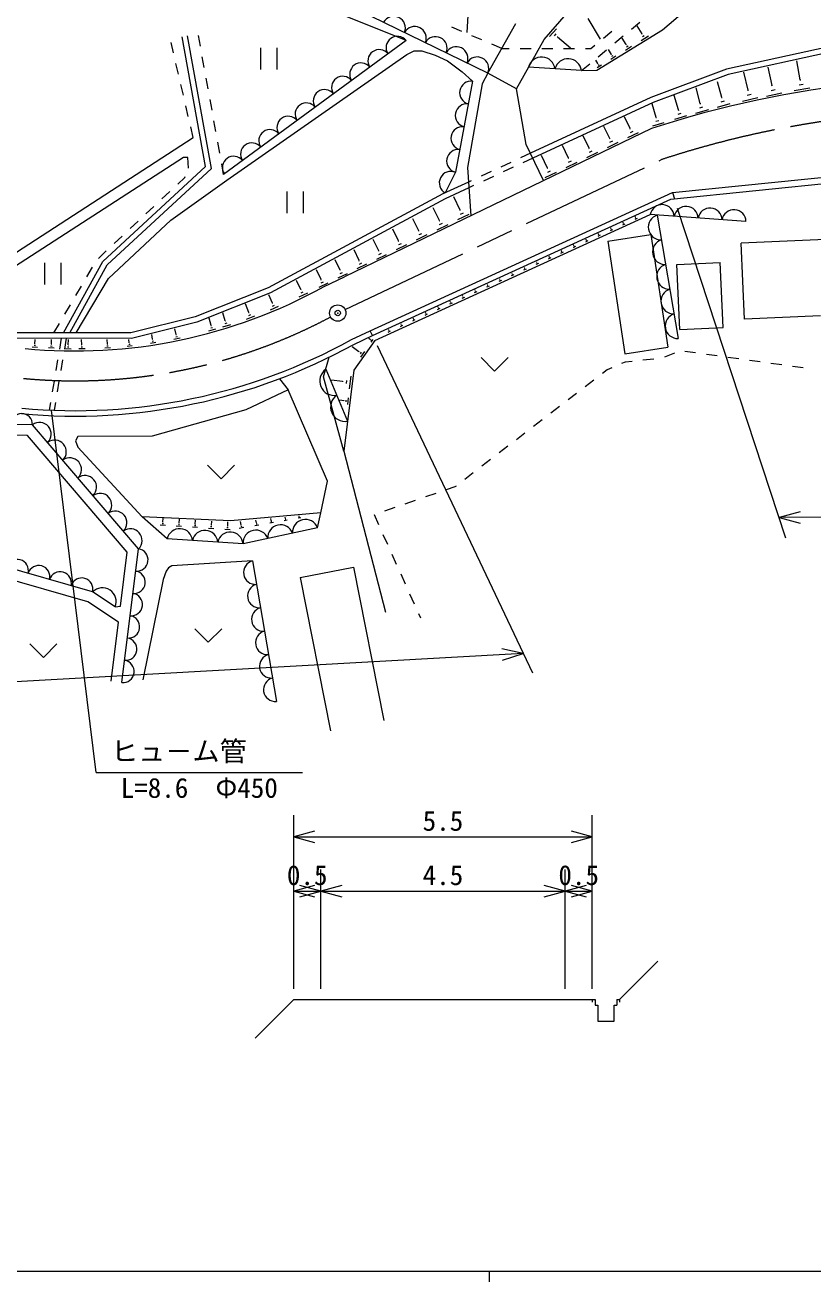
# Model space of a CAD drawing. Units: millimetres, scale not verified, with parts at other scales. Extents: x 40000 to 680000, y 20000 to 380000.
# Drawn here: x 325272 to 397808, y 204000 to 319768 of the extents above; entities that cross this region are included whole.
import ezdxf
from ezdxf.enums import TextEntityAlignment as Align

# ---------------------------------------------------------------- set-up
doc = ezdxf.new("R2010")
doc.units = ezdxf.units.MM
doc.header["$LTSCALE"] = 1000
doc.header["$PDMODE"] = 32
doc.header["$PDSIZE"] = 500
doc.linetypes.add('CHAIN', pattern=[18.5, 12, -1.5, 3.5, -1.5])
for name, color, linetype, lineweight in [('M-BGD', 7, 'Continuous', 13), ('M-BMK', 2, 'CHAIN', 13), ('M-BMK-SRVR', 3, 'Continuous', 13), ('M-STR-HTXT', 7, 'Continuous', 13), ('M-TTL-BAND', 7, 'Continuous', 13)]:
    doc.layers.add(name, color=color, linetype=linetype, lineweight=lineweight)
doc.styles.add('ＭＳ ゴシック', font='')
doc.styles.get('ＭＳ ゴシック').set_extended_font_data('MS Gothic')

msp = doc.modelspace()

# ---------------------------------------------------------------- linework, layer by layer
at = {"layer": 'M-BGD'}
for p, q in [((383947, 319321), (397703, 331094)), ((367890, 315358), (352521, 322843)), ((360361, 318346), (352023, 321697)), ((373072, 318447), (375109, 320794)), ((365484, 319193), (364566, 319590)), ((366026, 320648), (365945, 319096)), ((367890, 315358), (370458, 319919)), ((377079, 320392), (378231, 318460)), ((381114, 319405), (381884, 320043)), ((382079, 318966), (381628, 319702)), ((341895, 306736), (339729, 318689)), ((342436, 306555), (340221, 318778)), ((341410, 317828), (341232, 318812)), ((367320, 318400), (366402, 318796)), ((370504, 313886), (373072, 318447)), ((373569, 318714), (374187, 319426)), ((374014, 318796), (374168, 318974)), ((374286, 318677), (374324, 318721)), ((374305, 318699), (375484, 317675)), ((377901, 315610), (383947, 319321)), ((378516, 318565), (379290, 319199)), ((379574, 318130), (380344, 318767)), ((380622, 317987), (380263, 318572)), ((381991, 318355), (382665, 318769)), ((382058, 318953), (382100, 318979)), ((382119, 318713), (382288, 318816)), ((338931, 317207), (338709, 318155)), ((360361, 318346), (343549, 306020)), ((346951, 317675), (346951, 315675)), ((348451, 317675), (348451, 315675)), ((360425, 317059), (361084, 317407)), ((361084, 317407), (361797, 317407)), ((361797, 317407), (363023, 317004)), ((369156, 317606), (368238, 318003)), ((369156, 317606), (369857, 317606)), ((370857, 317607), (371857, 317607)), ((372857, 317608), (373857, 317609)), ((374857, 317609), (375857, 317610)), ((376857, 317611), (377351, 317611)), ((377351, 317611), (377743, 317932)), ((378033, 316854), (378804, 317492)), ((379264, 317075), (378992, 317519)), ((380547, 317469), (381118, 317820)), ((380604, 317976), (380640, 317998)), ((380656, 317772), (380799, 317860)), ((399135, 317732), (389868, 315702)), ((399244, 317244), (390009, 315221)), ((339386, 315260), (339158, 316233)), ((341766, 315860), (341588, 316844)), ((343858, 305500), (360425, 317059)), ((363023, 317004), (364157, 316474)), ((364157, 316474), (365530, 315467)), ((376493, 315578), (377263, 316216)), ((378000, 316225), (377808, 316539)), ((377949, 315875), (378336, 316112)), ((377988, 316218), (378012, 316233)), ((378023, 316080), (378120, 316139)), ((379202, 316644), (379678, 316936)), ((379250, 317066), (379279, 317084)), ((379293, 316896), (379412, 316969)), ((396649, 314731), (396329, 316468)), ((365530, 315467), (366481, 314607)), ((367890, 315358), (367345, 314354)), ((370504, 313886), (367890, 315358)), ((376493, 315578), (371628, 315882)), ((376493, 315578), (377901, 315610)), ((389868, 315702), (382896, 313113)), ((390009, 315221), (383089, 312651)), ((391836, 313774), (391441, 315436)), ((394056, 314218), (393694, 315910)), ((339841, 313312), (339614, 314286)), ((342123, 313892), (341945, 314876)), ((366481, 314607), (364892, 306209)), ((367345, 314354), (366004, 306657)), ((371409, 308769), (370504, 313886)), ((387440, 312548), (387055, 313987)), ((389418, 313102), (389032, 314541)), ((391792, 313763), (391880, 313784)), ((393970, 313756), (394323, 313832)), ((394012, 314209), (394100, 314228)), ((396090, 313739), (397524, 314002)), ((396549, 314268), (396907, 314333)), ((396604, 314722), (396693, 314739)), ((342480, 311924), (342301, 312908)), ((382896, 313113), (371798, 307962)), ((383089, 312651), (372016, 307511)), ((385448, 311951), (385043, 313271)), ((389364, 312703), (389663, 312784)), ((389380, 313092), (389455, 313112)), ((391335, 312765), (392738, 313099)), ((391761, 313311), (392112, 313395)), ((393531, 313218), (394945, 313521)), ((340297, 311365), (340069, 312338)), ((383390, 311264), (383008, 312505)), ((385093, 311104), (386217, 311450)), ((385411, 311571), (385692, 311657)), ((385413, 311941), (385483, 311962)), ((387035, 311671), (388230, 311991)), ((387387, 312149), (387686, 312230)), ((387403, 312538), (387478, 312558)), ((389012, 312225), (390207, 312545)), ((340752, 309417), (340524, 310391)), ((342836, 309956), (342658, 310940)), ((379107, 309337), (378572, 310445)), ((380990, 310236), (380465, 311323)), ((383061, 310480), (384102, 310800)), ((383355, 310912), (383616, 310992)), ((383357, 311254), (383422, 311274)), ((318486, 294966), (340752, 309417)), ((382939, 310233), (354685, 296589)), ((377209, 308431), (376664, 309559)), ((379076, 309322), (379138, 309352)), ((379127, 308980), (379374, 309100)), ((380785, 309415), (381760, 309886)), ((380960, 310221), (381021, 310250)), ((381010, 309884), (381253, 310002)), ((343193, 307988), (343014, 308972)), ((371798, 307962), (370891, 307541)), ((373015, 305441), (371409, 308769)), ((375297, 307519), (374742, 308667)), ((376998, 307586), (378002, 308071)), ((377178, 308416), (377241, 308446)), ((377229, 308069), (377480, 308191)), ((378899, 308504), (379889, 308982)), ((339855, 307572), (316180, 292250)), ((340265, 307572), (339855, 307572)), ((340316, 306599), (340265, 307572)), ((343549, 306020), (343371, 307004)), ((369984, 307120), (369077, 306699)), ((372016, 307511), (371109, 307090)), ((373370, 306599), (372805, 307768)), ((375083, 306661), (376101, 307153)), ((375265, 307503), (375329, 307534)), ((375317, 307151), (375572, 307274)), ((332441, 297990), (341895, 306736)), ((332840, 297678), (342436, 306555)), ((339318, 305119), (339974, 305733)), ((339974, 305733), (340011, 305828)), ((364892, 306209), (363940, 304314)), ((366004, 306657), (366320, 302207)), ((368170, 306278), (367263, 305857)), ((368387, 305827), (367480, 305406)), ((370201, 306669), (369294, 306248)), ((373152, 305729), (374186, 306228)), ((373338, 306583), (373402, 306614)), ((373390, 306226), (373649, 306351)), ((384723, 303724), (407693, 306064)), ((384873, 304343), (407658, 306664)), ((338698, 301801), (343858, 305500)), ((366099, 305316), (363737, 304220)), ((366137, 304783), (363961, 303773)), ((366356, 305436), (366099, 305316)), ((366573, 304985), (366137, 304783)), ((337858, 303753), (338588, 304436)), ((363737, 304220), (347647, 295559)), ((363961, 303773), (347859, 295105)), ((349379, 304446), (349379, 302446)), ((350879, 304446), (350879, 302446)), ((357041, 291619), (384873, 304343)), ((357252, 291166), (384723, 303724)), ((365340, 302727), (364752, 303936)), ((384873, 304343), (385065, 303759)), ((336397, 302386), (337127, 303069)), ((357469, 290715), (382832, 302310)), ((363415, 301766), (362849, 302929)), ((365123, 301848), (366166, 302355)), ((365308, 302712), (365373, 302743)), ((365362, 302351), (365623, 302478)), ((391651, 301673), (382832, 302310)), ((383474, 302264), (385415, 290896)), ((332938, 296428), (338698, 301801)), ((334937, 301019), (335667, 301702)), ((361522, 300822), (360979, 301938)), ((363205, 300914), (364215, 301406)), ((363383, 301751), (363446, 301782)), ((363436, 301402), (363689, 301525)), ((379214, 301041), (379193, 301086)), ((379207, 301037), (379221, 301044)), ((380299, 301372), (380527, 301476)), ((380351, 301560), (380330, 301606)), ((380343, 301557), (380358, 301564)), ((380353, 301479), (380410, 301505)), ((381436, 301892), (381663, 301996)), ((381487, 302080), (381467, 302126)), ((381480, 302077), (381494, 302083)), ((381490, 301999), (381547, 302025)), ((333477, 299652), (334207, 300336)), ((357832, 298980), (357332, 300007)), ((359661, 299893), (359140, 300965)), ((359632, 299878), (359691, 299907)), ((361319, 299996), (362297, 300473)), ((361492, 300807), (361553, 300836)), ((361543, 300469), (361787, 300588)), ((376889, 299813), (377116, 299917)), ((376940, 300001), (376919, 300047)), ((376933, 299998), (376947, 300004)), ((376943, 299920), (377000, 299946)), ((378026, 300333), (378253, 300436)), ((378077, 300521), (378056, 300566)), ((378070, 300518), (378084, 300524)), ((378080, 300440), (378136, 300466)), ((378922, 299873), (382877, 300471)), ((378922, 299873), (380491, 289491)), ((379162, 300852), (379390, 300956)), ((379216, 300959), (379273, 300985)), ((382877, 300471), (384446, 290089)), ((407189, 300390), (391205, 299675)), ((332017, 298285), (332747, 298969)), ((356034, 298082), (355555, 299066)), ((357804, 298966), (357861, 298994)), ((357851, 298649), (358080, 298761)), ((359464, 299094), (360411, 299555)), ((359681, 299551), (359918, 299666)), ((374615, 298773), (374842, 298877)), ((374666, 298962), (374646, 299007)), ((374659, 298959), (374673, 298965)), ((374669, 298881), (374726, 298907)), ((375752, 299293), (375979, 299397)), ((375803, 299481), (375782, 299527)), ((375796, 299478), (375810, 299485)), ((375806, 299400), (375863, 299426)), ((391517, 292682), (391205, 299675)), ((327060, 297868), (327060, 295868)), ((328560, 297868), (328560, 295868)), ((328818, 291419), (332441, 297990)), ((329388, 291418), (332840, 297678)), ((354266, 297199), (353808, 298141)), ((355850, 297336), (356735, 297766)), ((356006, 298068), (356062, 298095)), ((356052, 297763), (356274, 297870)), ((357642, 298207), (358557, 298653)), ((372341, 297734), (372569, 297838)), ((372393, 297922), (372372, 297968)), ((372386, 297919), (372400, 297926)), ((372395, 297841), (372452, 297867)), ((373478, 298254), (373706, 298358)), ((373529, 298442), (373509, 298488)), ((373522, 298439), (373537, 298445)), ((373532, 298361), (373589, 298387)), ((385286, 297718), (389282, 297897)), ((385554, 291724), (385286, 297718)), ((389550, 291903), (389282, 297897)), ((329982, 291417), (332938, 296428)), ((330960, 296596), (331466, 297459)), ((352528, 296332), (352090, 297232)), ((352799, 295695), (354685, 296589)), ((354088, 296478), (354943, 296894)), ((354239, 297186), (354293, 297212)), ((354284, 296891), (354498, 296995)), ((368982, 296363), (368961, 296409)), ((368975, 296360), (368989, 296366)), ((370068, 296695), (370295, 296799)), ((370119, 296883), (370098, 296928)), ((370112, 296880), (370126, 296886)), ((370122, 296802), (370179, 296828)), ((371204, 297214), (371432, 297318)), ((371256, 297403), (371235, 297448)), ((371249, 297399), (371263, 297406)), ((371259, 297321), (371315, 297347)), ((329949, 294871), (330454, 295734)), ((347647, 295559), (340916, 292885)), ((350671, 295404), (350253, 296259)), ((350646, 295392), (350696, 295417)), ((350688, 295118), (350886, 295215)), ((352356, 295636), (353182, 296037)), ((352502, 296319), (352554, 296344)), ((352545, 296034), (352752, 296134)), ((366657, 295135), (366885, 295239)), ((366708, 295324), (366688, 295369)), ((366701, 295321), (366716, 295327)), ((366711, 295243), (366768, 295269)), ((367794, 295655), (368021, 295759)), ((367845, 295844), (367825, 295889)), ((367838, 295840), (367852, 295847)), ((367848, 295762), (367905, 295788)), ((368931, 296175), (369158, 296279)), ((368985, 296282), (369042, 296308)), ((347859, 295105), (341070, 292408)), ((345873, 293296), (345573, 294089)), ((348036, 294157), (347697, 294933)), ((348012, 294146), (348060, 294167)), ((350507, 294734), (351301, 295122)), ((364383, 294096), (364611, 294200)), ((364435, 294284), (364414, 294330)), ((364428, 294281), (364442, 294288)), ((364438, 294203), (364494, 294229)), ((365520, 294616), (365748, 294720)), ((365572, 294804), (365551, 294850)), ((365565, 294801), (365579, 294807)), ((365574, 294723), (365631, 294749)), ((328937, 293146), (329443, 294008)), ((343706, 292517), (343468, 293253)), ((345665, 292694), (346428, 292983)), ((345850, 293287), (345897, 293305)), ((345865, 293031), (346055, 293104)), ((347855, 293535), (348615, 293867)), ((348041, 293887), (348231, 293970)), ((362110, 293057), (362337, 293161)), ((362161, 293245), (362140, 293290)), ((362154, 293242), (362168, 293248)), ((362164, 293164), (362221, 293190)), ((363247, 293576), (363474, 293680)), ((363298, 293765), (363277, 293810)), ((363291, 293761), (363305, 293768)), ((363301, 293684), (363358, 293709)), ((398510, 292995), (391517, 292682)), ((327926, 291420), (328431, 292283)), ((340916, 292885), (335016, 291409)), ((341070, 292408), (335077, 290909)), ((339176, 291261), (339060, 291802)), ((342180, 291613), (342835, 291788)), ((342402, 292094), (342224, 292759)), ((342373, 291875), (342537, 291919)), ((342382, 292088), (342423, 292099)), ((343488, 291974), (344201, 292204)), ((343683, 292510), (343728, 292524)), ((343686, 292274), (343864, 292332)), ((359836, 292017), (360063, 292121)), ((359887, 292206), (359867, 292251)), ((359880, 292202), (359895, 292209)), ((359890, 292124), (359947, 292150)), ((360973, 292537), (361200, 292641)), ((361024, 292725), (361003, 292771)), ((361017, 292722), (361031, 292729)), ((361027, 292644), (361084, 292670)), ((385554, 291724), (389550, 291903)), ((335016, 291409), (314915, 291440)), ((335077, 290909), (314915, 290940)), ((326175, 290422), (326195, 290823)), ((327691, 290368), (327714, 290821)), ((328591, 290919), (328426, 289933)), ((329047, 290919), (328882, 289932)), ((329244, 290313), (329269, 290818)), ((330489, 290317), (330476, 290816)), ((332851, 290380), (332819, 290813)), ((334855, 290501), (334819, 290810)), ((337013, 290829), (336939, 291272)), ((336974, 290664), (337103, 290685)), ((336997, 290826), (337029, 290831)), ((338957, 290844), (339547, 290970)), ((339140, 291068), (339288, 291100)), ((339158, 291257), (339195, 291264)), ((355310, 290799), (357041, 291619)), ((355538, 290353), (357252, 291166)), ((357469, 290715), (355539, 287980)), ((357059, 290785), (356905, 290894)), ((357255, 291167), (357041, 291619)), ((357064, 290793), (357054, 290778)), ((357152, 290764), (357110, 290705)), ((357287, 290803), (357118, 290564)), ((358699, 291497), (358927, 291601)), ((358751, 291686), (358730, 291731)), ((358743, 291683), (358758, 291689)), ((358753, 291605), (358810, 291631)), ((325914, 290138), (326407, 290114)), ((326106, 290277), (326229, 290271)), ((326160, 290422), (326191, 290421)), ((327411, 290064), (327940, 290038)), ((327617, 290213), (327750, 290206)), ((327675, 290369), (327708, 290367)), ((328945, 289988), (329510, 289960)), ((329165, 290147), (329307, 290140)), ((329227, 290314), (329262, 290312)), ((330209, 289965), (330785, 289979)), ((330421, 290143), (330565, 290146)), ((330471, 290317), (330507, 290318)), ((332606, 290037), (333144, 290078)), ((332796, 290214), (332930, 290224)), ((332834, 290379), (332868, 290381)), ((334661, 290202), (335114, 290255)), ((334815, 290358), (334928, 290371)), ((334841, 290499), (334869, 290502)), ((336807, 290478), (337321, 290563)), ((356013, 289674), (355371, 290127)), ((356024, 289691), (356001, 289658)), ((356219, 289628), (356125, 289495)), ((356519, 289715), (356144, 289184)), ((380491, 289491), (384446, 290089)), ((385069, 289535), (384133, 289182)), ((387015, 289567), (386025, 289704)), ((388997, 289294), (388006, 289431)), ((328261, 288947), (328097, 287960)), ((328718, 288946), (328553, 287960)), ((352760, 287371), (353271, 289175)), ((367257, 289142), (368507, 287892)), ((369757, 289142), (368507, 287892)), ((380524, 288729), (380201, 288589)), ((381168, 288795), (380524, 288729)), ((383158, 288997), (382163, 288896)), ((390978, 289020), (389987, 289157)), ((392959, 288746), (391968, 288883)), ((394940, 288472), (393950, 288609)), ((396921, 288198), (395931, 288335)), ((348695, 287195), (349479, 286178)), ((354613, 280520), (352760, 287371)), ((352957, 288066), (354956, 283280)), ((355539, 287980), (354613, 280520)), ((355270, 287435), (355123, 286255)), ((378877, 288013), (378436, 287674)), ((379283, 288190), (378877, 288013)), ((327932, 286974), (327767, 285988)), ((328388, 286973), (328223, 285987)), ((349479, 286178), (345607, 284315)), ((353106, 277748), (349479, 286178)), ((354489, 286933), (353471, 287059)), ((354493, 286969), (354484, 286896)), ((354861, 287036), (354824, 286741)), ((377643, 287065), (376850, 286455)), ((327602, 285001), (327486, 284305)), ((328058, 285001), (327939, 284286)), ((354619, 285172), (354240, 285219)), ((354621, 285191), (354617, 285153)), ((354811, 285226), (354792, 285074)), ((355021, 285431), (354946, 284823)), ((376057, 285846), (375264, 285236)), ((325954, 282961), (280960, 283742)), ((345607, 284315), (336982, 281914)), ((374471, 284627), (373679, 284017)), ((325486, 281969), (283121, 282705)), ((335716, 271530), (325954, 282961)), ((372886, 283408), (372093, 282798)), ((334669, 271216), (325486, 281969)), ((330127, 281871), (329907, 281485)), ((329907, 281485), (330127, 280879)), ((336982, 281914), (330127, 281871)), ((371300, 282189), (370507, 281580)), ((330127, 280879), (336059, 274474)), ((354613, 280520), (358443, 265687)), ((369715, 280970), (368922, 280361)), ((342062, 279219), (343312, 277969)), ((344562, 279219), (343312, 277969)), ((368129, 279751), (367336, 279142)), ((366543, 278532), (365750, 277923)), ((352504, 274853), (353106, 277748)), ((364845, 277227), (364033, 276949)), ((364958, 277313), (364845, 277227)), ((361195, 275978), (360249, 275654)), ((363087, 276625), (362141, 276302)), ((338355, 272449), (336059, 274474)), ((344181, 274113), (336059, 274474)), ((352504, 274853), (344181, 274113)), ((349238, 274317), (349217, 274438)), ((350647, 274380), (350403, 274338)), ((350543, 274438), (350482, 274427)), ((350500, 274506), (350491, 274560)), ((350508, 274507), (350492, 274504)), ((352180, 273466), (352504, 274853)), ((357410, 274683), (357407, 274682)), ((357407, 274682), (357815, 273772)), ((359302, 275330), (358356, 275007)), ((338186, 273674), (337703, 273706)), ((338014, 273831), (337894, 273839)), ((337979, 273979), (337949, 273981)), ((337964, 273980), (337988, 274351)), ((339672, 273576), (339189, 273608)), ((339500, 273733), (339379, 273741)), ((339464, 273880), (339434, 273882)), ((339449, 273881), (339474, 274253)), ((341157, 273477), (340675, 273509)), ((340986, 273634), (340865, 273642)), ((340950, 273782), (340920, 273784)), ((340935, 273783), (340960, 274154)), ((342651, 273379), (342152, 273412)), ((342474, 273540), (342349, 273549)), ((342437, 273693), (342406, 273695)), ((342422, 273694), (342448, 274087)), ((344161, 273279), (343646, 273313)), ((343978, 273446), (343849, 273454)), ((343940, 273603), (343908, 273605)), ((343924, 273604), (343951, 274020)), ((345420, 273479), (344979, 273403)), ((345154, 273706), (345096, 274044)), ((345232, 273583), (345122, 273564)), ((345168, 273708), (345140, 273703)), ((352180, 273466), (345337, 271986)), ((346802, 273717), (346413, 273650)), ((346567, 273917), (346522, 274180)), ((346636, 273809), (346539, 273792)), ((346579, 273919), (346555, 273915)), ((348132, 273947), (347794, 273888)), ((347928, 274121), (347895, 274312)), ((347988, 274027), (347903, 274012)), ((347938, 274123), (347917, 274119)), ((349413, 274168), (349123, 274118)), ((349289, 274236), (349217, 274223)), ((349247, 274318), (349229, 274315)), ((345337, 271986), (338355, 272449)), ((358224, 272859), (358632, 271946)), ((331479, 267555), (319601, 270986)), ((334048, 266232), (334669, 271216)), ((334179, 259200), (335716, 271530)), ((359041, 271034), (359449, 270121)), ((331056, 266636), (319425, 269995)), ((338487, 269786), (338256, 269456)), ((338777, 269959), (338487, 269786)), ((346204, 270411), (338777, 269959)), ((346204, 270411), (348409, 257467)), ((350596, 268877), (355501, 269846)), ((355501, 269846), (358293, 255714)), ((337992, 268696), (336111, 259467)), ((338256, 269456), (337992, 268696)), ((350596, 268877), (353387, 254745)), ((359858, 269208), (360267, 268296)), ((333567, 266179), (331479, 267555)), ((333867, 264784), (331056, 266636)), ((360675, 267383), (361084, 266470)), ((333567, 266179), (334048, 266232)), ((361492, 265557), (361673, 265154)), ((333187, 259324), (333867, 264784)), ((340889, 264163), (342139, 262913)), ((343389, 264163), (342139, 262913)), ((325705, 262770), (326955, 261520)), ((328205, 262770), (326955, 261520))]:
    msp.add_line(p, q, dxfattribs=at)
for centre, radius, start, end in [((359215, 319507), 1071, 337.69853, 150.3672), ((361136, 318571), 1071, 337.69853, 150.3672), ((359547, 317701), 1039, 38.35257, 214.14054), ((363057, 317636), 1071, 337.69853, 150.3672), ((357872, 316473), 1039, 38.35257, 214.14054), ((364978, 316700), 1071, 337.69853, 150.3672), ((356197, 315246), 1039, 38.35257, 214.14054), ((366899, 315764), 1071, 337.69853, 150.3672), ((372830, 315588), 1238, 6.60447, 166.25795), ((375263, 315436), 1238, 6.60447, 166.25795), ((354523, 314018), 1039, 38.35257, 214.14054), ((352848, 312790), 1039, 38.35257, 214.14054), ((366350, 313545), 1071, 82.9492, 255.6208), ((411945, 221872), 93000, 83.34502, 108.17325), ((351174, 311563), 1039, 38.35257, 214.14054), ((365953, 311445), 1071, 82.9492, 255.6208), ((349499, 310335), 1039, 38.35257, 214.14054), ((365555, 309346), 1071, 82.9492, 255.6208), ((347825, 309107), 1039, 38.35257, 214.14054), ((346150, 307880), 1039, 38.35257, 214.14054), ((365158, 307246), 1071, 82.9492, 255.6208), ((344476, 306652), 1039, 38.35257, 214.14054), ((364470, 305234), 1062, 66.58453, 240.04876), ((383819, 301153), 1163, 107.25433, 272.12038), ((383927, 302125), 1110, 1.30846, 170.43437), ((386132, 301966), 1110, 1.30846, 170.43437), ((388336, 301807), 1110, 1.30846, 170.43437), ((390541, 301648), 1110, 1.30846, 170.43437), ((384207, 298879), 1163, 107.25433, 272.12038), ((384595, 296606), 1163, 107.25433, 272.12038), ((329857, 337001), 47250, 264.4319, 299.0482), ((384984, 294332), 1163, 107.25433, 272.12038), ((385372, 292059), 1163, 107.25433, 272.12038), ((329857, 337001), 52750, 264.68438, 298.85073), ((329857, 337001), 53250, 264.70472, 298.83431), ((353730, 286984), 1330, 125.55368, 279.78075), ((354730, 284591), 1330, 125.55368, 279.78075), ((324931, 282956), 1023, 0.27905, 177.73123), ((326595, 282097), 1076, 314.42366, 126.56769), ((327990, 280463), 1076, 314.42366, 126.56769), ((329384, 278830), 1076, 314.42366, 126.56769), ((330779, 277197), 1076, 314.42366, 126.56769), ((332173, 275564), 1076, 314.42366, 126.56769), ((333568, 273931), 1076, 314.42366, 126.56769), ((334962, 272298), 1076, 314.42366, 126.56769), ((339507, 272206), 1178, 4.32375, 168.09847), ((341835, 272052), 1178, 4.32375, 168.09847), ((346513, 272070), 1179, 20.34147, 184.05947), ((348794, 272563), 1179, 20.34147, 184.05947), ((351075, 273056), 1179, 20.34147, 184.05947), ((344162, 271897), 1178, 4.32375, 168.09847), ((335552, 270507), 1036, 264.85612, 80.93734), ((324542, 269527), 1031, 345.57443, 162.20514), ((326521, 268955), 1031, 345.57443, 162.20514), ((346481, 269348), 1098, 104.58624, 274.74389), ((328501, 268383), 1031, 345.57443, 162.20514), ((330481, 267812), 1031, 345.57443, 162.20514), ((335296, 268452), 1036, 264.85612, 80.93734), ((332385, 266658), 1275, 337.92855, 135.3085), ((346848, 267191), 1098, 104.58624, 274.74389), ((335040, 266397), 1036, 264.85612, 80.93734), ((334784, 264342), 1036, 264.85612, 80.93734), ((347215, 265033), 1098, 104.58624, 274.74389), ((334528, 262287), 1036, 264.85612, 80.93734), ((347583, 262876), 1098, 104.58624, 274.74389), ((347950, 260719), 1098, 104.58624, 274.74389), ((334272, 260232), 1036, 264.85612, 80.93734), ((348318, 258561), 1098, 104.58624, 274.74389)]:
    msp.add_arc(centre, radius, start, end, dxfattribs=at)
at = {"layer": 'M-BMK'}
msp.add_line((354734, 293569), (383875, 307383), dxfattribs=at)
for centre, radius, start, end in [((411945, 221872), 90000, 65.99632, 108.17325), ((329857, 337001), 50000, 264.56762, 298.08594)]:
    msp.add_arc(centre, radius, start, end, dxfattribs=at)
at = {"layer": 'M-BMK-SRVR'}
msp.add_circle((354056, 293247), 750, dxfattribs=at)
msp.add_point((354056, 293247), dxfattribs=at)
at = {"layer": 'M-STR-HTXT'}
for p, q in [((395324, 272505), (385354, 302879)), ((357684, 290264), (371987, 260090)), ((331805, 250921), (327706, 284295)), ((396629, 274935), (394701, 274405)), ((429848, 274630), (394701, 274405)), ((394701, 274405), (396636, 273900)), ((371131, 261897), (134150, 248635)), ((371131, 261897), (369173, 262306)), ((369231, 261272), (371131, 261897)), ((331805, 250921), (350805, 250921)), ((350000, 231000), (350000, 247000)), ((377500, 231000), (377500, 247000)), ((351932, 245518), (350000, 245000)), ((377500, 245000), (375568, 245518)), ((350000, 245000), (377500, 245000)), ((350000, 245000), (351932, 244482)), ((375568, 244482), (377500, 245000)), ((352500, 231000), (352500, 242000)), ((375000, 231000), (375000, 242000)), ((351932, 240518), (350000, 240000)), ((350000, 240000), (352500, 240000)), ((350000, 240000), (351932, 239482)), ((352500, 240000), (350568, 240518)), ((350568, 239482), (352500, 240000)), ((354432, 240518), (352500, 240000)), ((352500, 240000), (375000, 240000)), ((352500, 240000), (354432, 239482)), ((375000, 240000), (373068, 240518)), ((373068, 239482), (375000, 240000)), ((376932, 240518), (375000, 240000)), ((375000, 240000), (377500, 240000)), ((375000, 240000), (376932, 239482)), ((377500, 240000), (375568, 240518)), ((375568, 239482), (377500, 240000)), ((380000, 230000), (383536, 233536)), ((350000, 230000), (346464, 226464)), ((350000, 230000), (352500, 230000)), ((352500, 230000), (375000, 230000)), ((375000, 230000), (377500, 230000)), ((377500, 230000), (377750, 230000)), ((377500, 230000), (377500, 229750)), ((377750, 230000), (377750, 229500)), ((377750, 229500), (378000, 229500)), ((378000, 229500), (378000, 228000)), ((379500, 228000), (379500, 229500)), ((379500, 229500), (379750, 229500)), ((379750, 230000), (379750, 229500)), ((379750, 230000), (380000, 230000)), ((380000, 230000), (380000, 229750)), ((378000, 228000), (379500, 228000))]:
    msp.add_line(p, q, dxfattribs=at)
at = {"layer": 'M-TTL-BAND'}
for p, q in [((40000, 205000), (579000, 205000)), ((368000, 205000), (368000, 204000))]:
    msp.add_line(p, q, dxfattribs=at)

# ---------------------------------------------------------------- texts
at = {"layer": 'M-STR-HTXT', "style": 'ＭＳ ゴシック'}
for s, p in [('ヒュ－ム管', (333180, 251421)), ('5.5', (361875, 245000)), ('0.5', (349375, 240000)), ('4.5', (361875, 240000)), ('0.5', (374375, 240000))]:
    msp.add_text(s, height=1833, dxfattribs=at).set_placement(p, align=Align.BOTTOM_LEFT)
msp.add_text('L=8.6\u3000Φ450', height=1833, dxfattribs=at).set_placement((341305, 250421), align=Align.TOP_CENTER)

doc.saveas('drawing.dxf')
